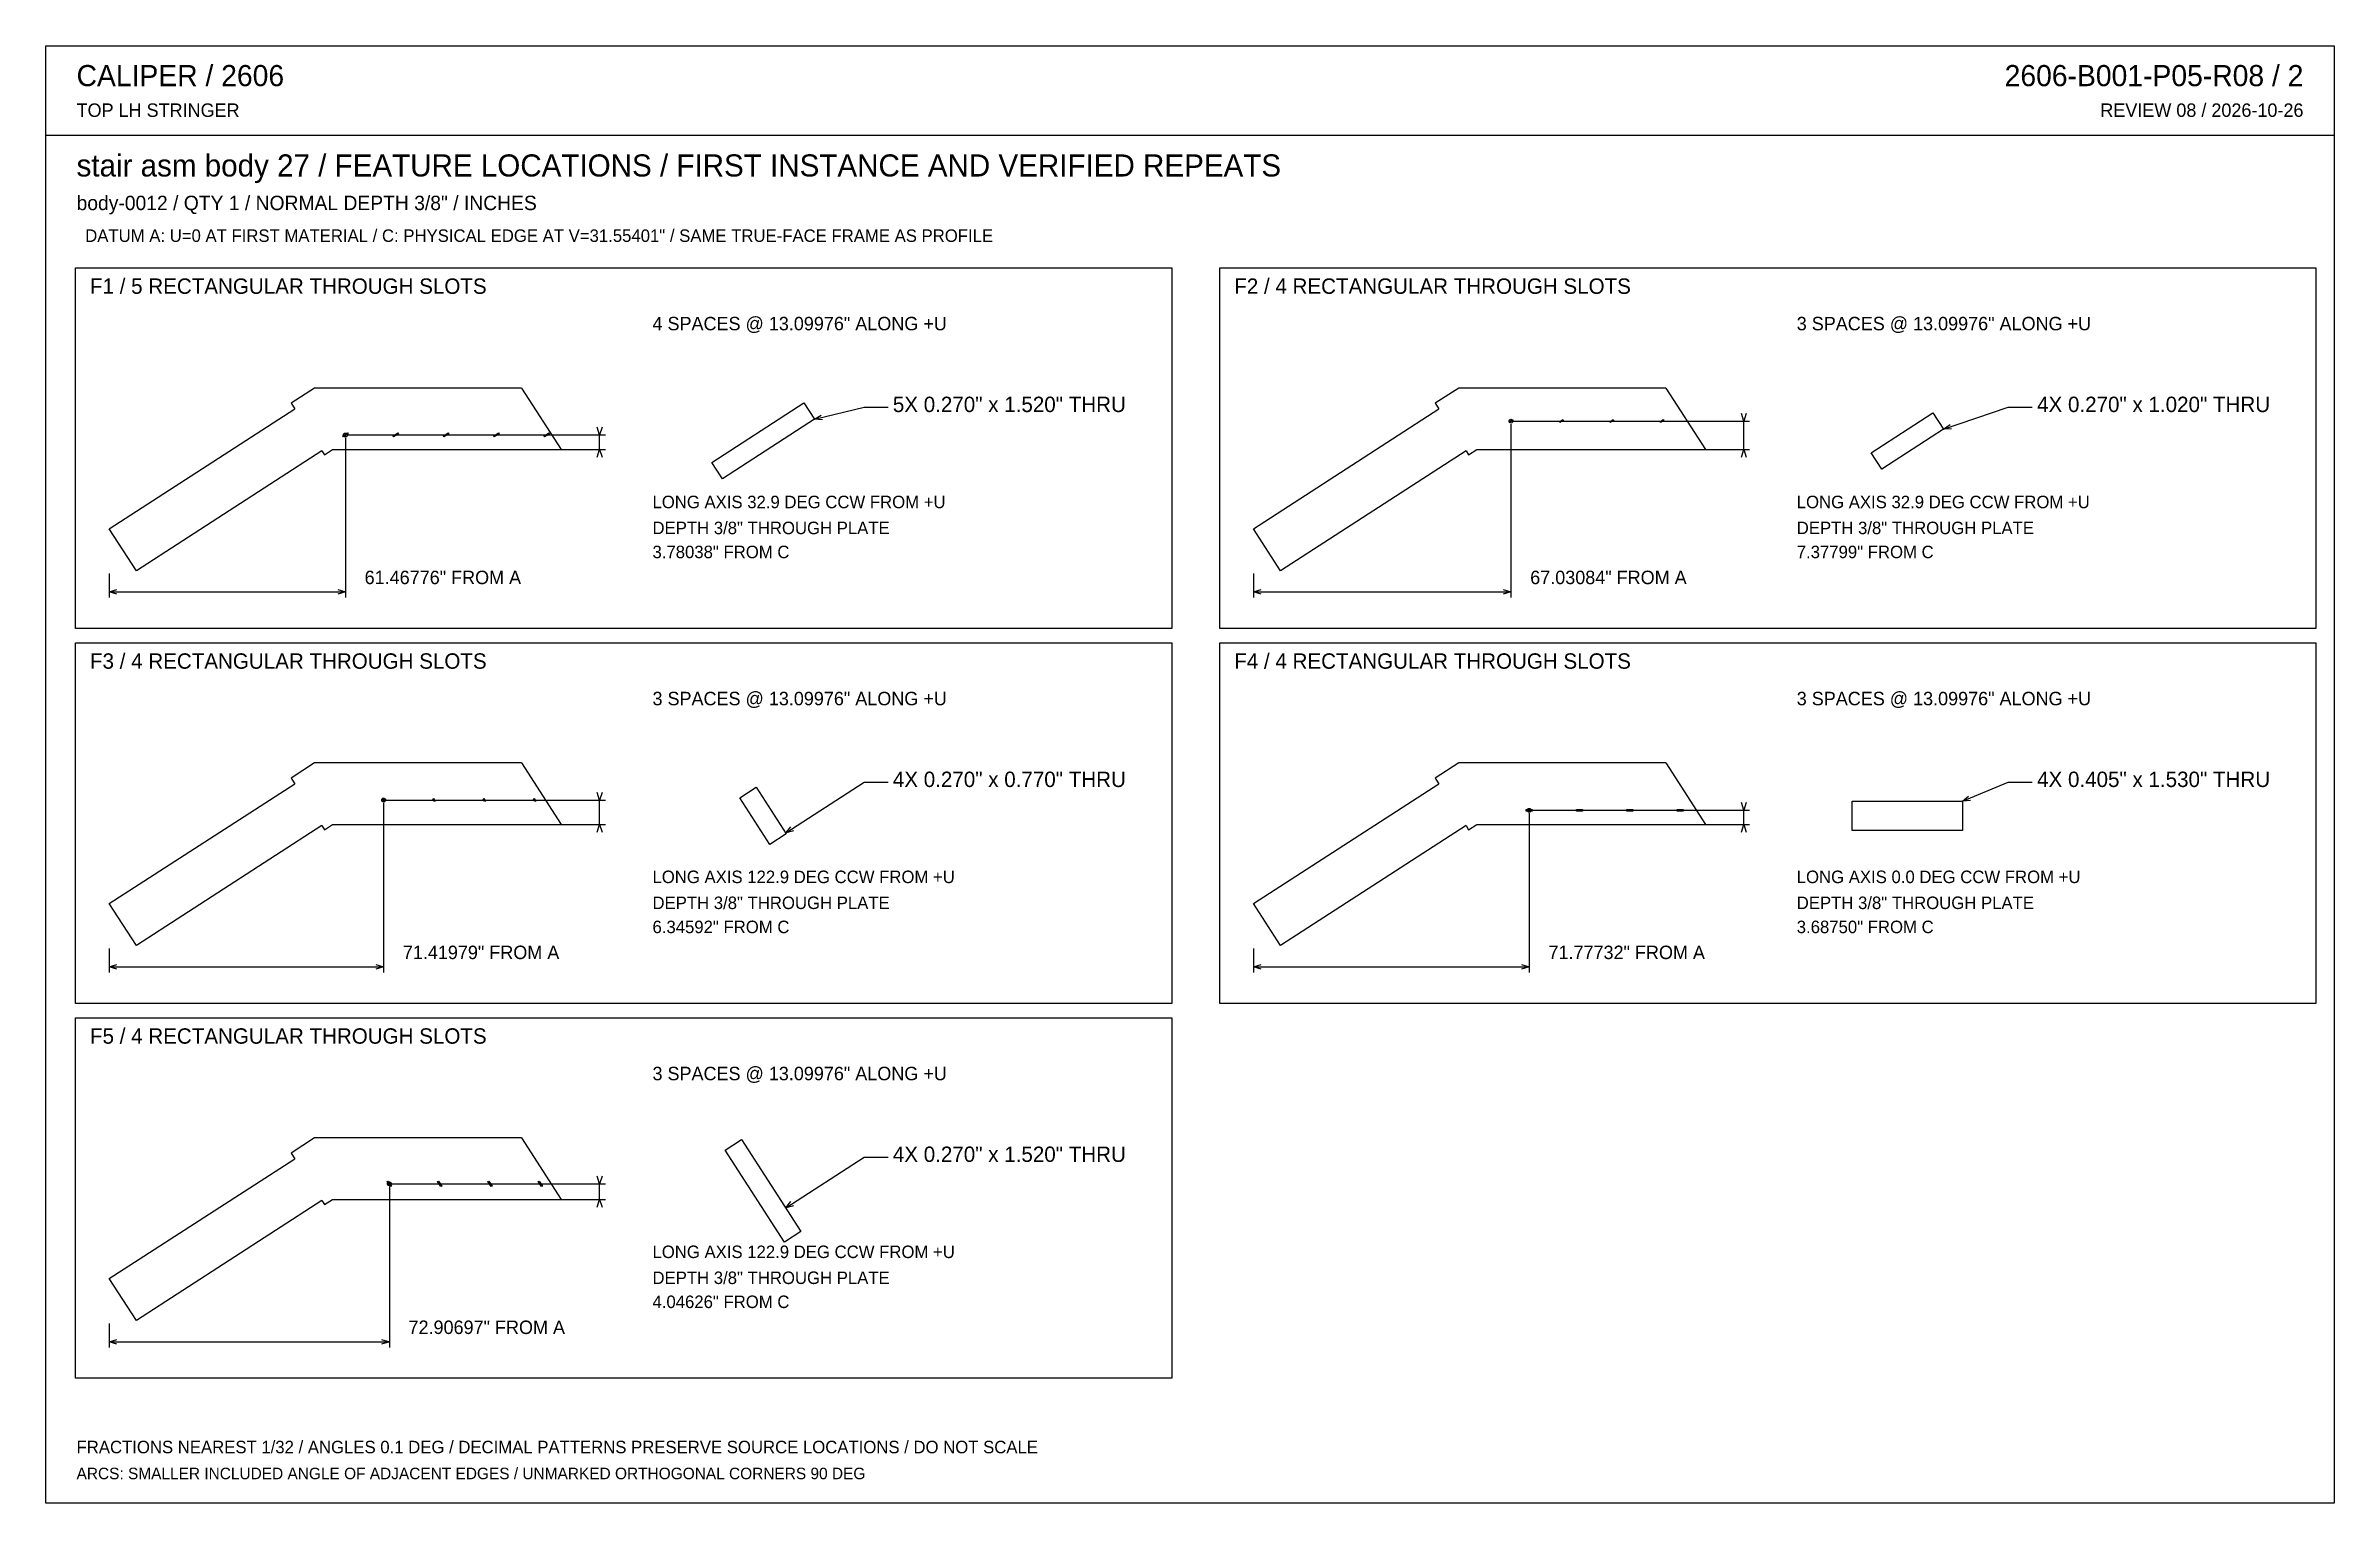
# Model space of a CAD drawing. Header units: inches. Extents: x 0.5 to 33.5, y 0.5 to 21.5.
import ezdxf
from ezdxf.enums import TextEntityAlignment as Align

# ---------------------------------------------------------------- set-up
doc = ezdxf.new("R2010")
doc.units = ezdxf.units.IN
doc.header["$MEASUREMENT"] = 0

msp = doc.modelspace()

# ---------------------------------------------------------------- linework, layer by layer
at = {"layer": 'ANNOTATION'}
for p, q in [((11.574, 16.131), (12.292, 16.306)), ((12.292, 16.306), (12.639, 16.306)), ((25, 16.105), (24.965, 16.216)), ((25.035, 16.216), (25, 16.105)), ((27.884, 15.99), (28.819, 16.306)), ((28.819, 16.306), (29.167, 16.306)), ((4.842, 15.905), (8.556, 15.905)), ((8.472, 15.905), (8.438, 16.016)), ((8.507, 16.016), (8.472, 15.905)), ((8.472, 15.695), (8.472, 15.905)), ((11.574, 16.131), (11.674, 16.191)), ((11.691, 16.124), (11.574, 16.131)), ((21.636, 16.063), (21.636, 13.556)), ((21.678, 16.105), (25.083, 16.105)), ((25, 15.695), (25, 16.105)), ((27.884, 15.99), (27.978, 16.058)), ((28, 15.992), (27.884, 15.99)), ((4.8, 15.864), (4.8, 13.556)), ((4.842, 15.695), (8.556, 15.695)), ((8.438, 15.584), (8.472, 15.695)), ((8.472, 15.695), (8.507, 15.584)), ((21.678, 15.695), (25.083, 15.695)), ((24.965, 15.584), (25, 15.695)), ((25, 15.695), (25.035, 15.584)), ((1.389, 13.903), (1.389, 13.556)), ((17.917, 13.903), (17.917, 13.556)), ((1.389, 13.639), (1.5, 13.674)), ((1.389, 13.639), (4.8, 13.639)), ((1.5, 13.604), (1.389, 13.639)), ((4.689, 13.674), (4.8, 13.639)), ((4.8, 13.639), (4.689, 13.604)), ((17.917, 13.639), (18.028, 13.674)), ((17.917, 13.639), (21.636, 13.639)), ((18.028, 13.604), (17.917, 13.639)), ((21.525, 13.674), (21.636, 13.639)), ((21.636, 13.639), (21.525, 13.604)), ((5.352, 10.589), (5.352, 8.139)), ((5.394, 10.631), (8.556, 10.631)), ((8.472, 10.631), (8.438, 10.742)), ((8.507, 10.742), (8.472, 10.631)), ((8.472, 10.279), (8.472, 10.631)), ((11.16, 10.157), (12.292, 10.889)), ((12.292, 10.889), (12.639, 10.889)), ((25, 10.483), (24.965, 10.595)), ((25.035, 10.595), (25, 10.483)), ((28.158, 10.614), (28.819, 10.889)), ((28.158, 10.614), (28.247, 10.688)), ((28.274, 10.624), (28.158, 10.614)), ((28.819, 10.889), (29.167, 10.889)), ((5.394, 10.279), (8.556, 10.279)), ((8.438, 10.168), (8.472, 10.279)), ((8.472, 10.279), (8.507, 10.168)), ((21.9, 10.442), (21.9, 8.139)), ((21.941, 10.483), (25.083, 10.483)), ((21.941, 10.279), (25.083, 10.279)), ((24.965, 10.168), (25, 10.279)), ((25, 10.279), (25, 10.483)), ((25, 10.279), (25.035, 10.168)), ((11.16, 10.157), (11.234, 10.246)), ((11.272, 10.188), (11.16, 10.157)), ((1.389, 8.486), (1.389, 8.139)), ((17.917, 8.486), (17.917, 8.139)), ((1.389, 8.222), (1.5, 8.257)), ((1.389, 8.222), (5.352, 8.222)), ((1.5, 8.188), (1.389, 8.222)), ((5.241, 8.257), (5.352, 8.222)), ((5.352, 8.222), (5.241, 8.188)), ((17.917, 8.222), (18.028, 8.257)), ((17.917, 8.222), (21.9, 8.222)), ((18.028, 8.188), (17.917, 8.222)), ((21.789, 8.257), (21.9, 8.222)), ((21.9, 8.222), (21.789, 8.188)), ((11.16, 4.74), (12.292, 5.472)), ((12.292, 5.472), (12.639, 5.472)), ((5.435, 5.045), (5.435, 2.722)), ((5.476, 5.087), (8.556, 5.087)), ((8.472, 5.087), (8.438, 5.198)), ((8.507, 5.198), (8.472, 5.087)), ((8.472, 4.862), (8.472, 5.087)), ((5.476, 4.862), (8.556, 4.862)), ((8.438, 4.751), (8.472, 4.862)), ((8.472, 4.862), (8.507, 4.751)), ((11.16, 4.74), (11.234, 4.83)), ((11.272, 4.771), (11.16, 4.74)), ((1.389, 3.069), (1.389, 2.722)), ((1.389, 2.806), (1.5, 2.84)), ((1.389, 2.806), (5.435, 2.806)), ((1.5, 2.771), (1.389, 2.806)), ((5.324, 2.84), (5.435, 2.806)), ((5.435, 2.806), (5.324, 2.771))]:
    msp.add_line(p, q, dxfattribs=at)
for centre in [(4.8, 15.905), (21.636, 16.105), (5.352, 10.631), (21.9, 10.483), (5.435, 5.087)]:
    msp.add_circle(centre, 0.0278, dxfattribs=at)
at = {"layer": 'OUTLINE'}
for p, q in [((0.472, 21.528), (33.528, 21.528)), ((0.472, 0.472), (0.472, 21.528)), ((33.528, 21.528), (33.528, 0.472)), ((0.472, 20.236), (33.528, 20.236)), ((0.903, 18.319), (16.736, 18.319)), ((0.903, 13.111), (0.903, 18.319)), ((16.736, 18.319), (16.736, 13.111)), ((17.431, 18.319), (33.264, 18.319)), ((17.431, 13.111), (17.431, 18.319)), ((33.264, 18.319), (33.264, 13.111)), ((4.354, 16.583), (4.016, 16.364)), ((7.343, 16.583), (4.354, 16.583)), ((7.343, 16.583), (7.918, 15.695)), ((20.882, 16.583), (20.543, 16.364)), ((23.871, 16.583), (20.882, 16.583)), ((23.871, 16.583), (24.445, 15.695)), ((1.389, 14.55), (4.068, 16.283)), ((4.016, 16.364), (4.068, 16.283)), ((10.092, 15.508), (11.422, 16.367)), ((11.422, 16.367), (11.574, 16.131)), ((17.917, 14.55), (20.596, 16.283)), ((20.543, 16.364), (20.596, 16.283)), ((26.839, 15.649), (27.731, 16.226)), ((27.731, 16.226), (27.884, 15.99)), ((4.76, 15.889), (4.831, 15.934)), ((4.769, 15.876), (4.76, 15.889)), ((4.839, 15.922), (4.769, 15.876)), ((4.831, 15.934), (4.839, 15.922)), ((5.487, 15.889), (5.558, 15.934)), ((5.495, 15.876), (5.487, 15.889)), ((5.566, 15.922), (5.495, 15.876)), ((5.558, 15.934), (5.566, 15.922)), ((6.214, 15.889), (6.285, 15.934)), ((6.222, 15.876), (6.214, 15.889)), ((6.293, 15.922), (6.222, 15.876)), ((6.285, 15.934), (6.293, 15.922)), ((6.941, 15.889), (7.012, 15.934)), ((6.949, 15.876), (6.941, 15.889)), ((7.02, 15.922), (6.949, 15.876)), ((7.012, 15.934), (7.02, 15.922)), ((7.668, 15.889), (7.739, 15.934)), ((7.676, 15.876), (7.668, 15.889)), ((7.747, 15.922), (7.676, 15.876)), ((7.739, 15.934), (7.747, 15.922)), ((11.574, 16.131), (10.245, 15.271)), ((21.609, 16.096), (21.656, 16.127)), ((21.617, 16.083), (21.609, 16.096)), ((21.664, 16.114), (21.617, 16.083)), ((21.656, 16.127), (21.664, 16.114)), ((22.335, 16.096), (22.383, 16.127)), ((22.344, 16.083), (22.335, 16.096)), ((22.391, 16.114), (22.344, 16.083)), ((22.383, 16.127), (22.391, 16.114)), ((23.062, 16.096), (23.11, 16.127)), ((23.071, 16.083), (23.062, 16.096)), ((23.118, 16.114), (23.071, 16.083)), ((23.11, 16.127), (23.118, 16.114)), ((23.789, 16.096), (23.837, 16.127)), ((23.797, 16.083), (23.789, 16.096)), ((23.845, 16.114), (23.797, 16.083)), ((23.837, 16.127), (23.845, 16.114)), ((27.884, 15.99), (26.991, 15.413)), ((4.46, 15.677), (1.781, 13.944)), ((4.46, 15.677), (4.498, 15.619)), ((4.498, 15.619), (4.616, 15.695)), ((4.616, 15.695), (7.918, 15.695)), ((20.988, 15.677), (18.308, 13.944)), ((20.988, 15.677), (21.025, 15.619)), ((21.025, 15.619), (21.144, 15.695)), ((21.144, 15.695), (24.445, 15.695)), ((26.991, 15.413), (26.839, 15.649)), ((10.245, 15.271), (10.092, 15.508)), ((1.781, 13.944), (1.389, 14.55)), ((18.308, 13.944), (17.917, 14.55)), ((16.736, 13.111), (0.903, 13.111)), ((0.903, 12.903), (16.736, 12.903)), ((0.903, 7.694), (0.903, 12.903)), ((16.736, 12.903), (16.736, 7.694)), ((33.264, 13.111), (17.431, 13.111)), ((17.431, 12.903), (33.264, 12.903)), ((17.431, 7.694), (17.431, 12.903)), ((33.264, 12.903), (33.264, 7.694)), ((4.354, 11.167), (4.016, 10.948)), ((4.016, 10.948), (4.068, 10.866)), ((7.343, 11.167), (4.354, 11.167)), ((7.343, 11.167), (7.918, 10.279)), ((20.882, 11.167), (20.543, 10.948)), ((20.543, 10.948), (20.596, 10.866)), ((23.871, 11.167), (20.882, 11.167)), ((23.871, 11.167), (24.445, 10.279)), ((1.389, 9.134), (4.068, 10.866)), ((5.334, 10.645), (5.347, 10.653)), ((5.357, 10.609), (5.334, 10.645)), ((5.347, 10.653), (5.37, 10.617)), ((5.37, 10.617), (5.357, 10.609)), ((6.061, 10.645), (6.074, 10.653)), ((6.084, 10.609), (6.061, 10.645)), ((6.074, 10.653), (6.097, 10.617)), ((6.097, 10.617), (6.084, 10.609)), ((6.788, 10.645), (6.801, 10.653)), ((6.811, 10.609), (6.788, 10.645)), ((6.801, 10.653), (6.824, 10.617)), ((6.824, 10.617), (6.811, 10.609)), ((7.515, 10.645), (7.528, 10.653)), ((7.538, 10.609), (7.515, 10.645)), ((7.528, 10.653), (7.551, 10.617)), ((7.551, 10.617), (7.538, 10.609)), ((10.497, 10.663), (10.734, 10.816)), ((10.933, 9.99), (10.497, 10.663)), ((10.734, 10.816), (11.169, 10.142)), ((17.917, 9.134), (20.596, 10.866)), ((26.564, 10.192), (26.564, 10.614)), ((26.564, 10.614), (28.158, 10.614)), ((28.158, 10.614), (28.158, 10.192)), ((4.46, 10.261), (1.781, 8.528)), ((4.46, 10.261), (4.498, 10.202)), ((4.498, 10.202), (4.616, 10.279)), ((4.616, 10.279), (7.918, 10.279)), ((20.988, 10.261), (18.308, 8.528)), ((20.988, 10.261), (21.025, 10.202)), ((21.025, 10.202), (21.144, 10.279)), ((21.144, 10.279), (24.445, 10.279)), ((21.857, 10.472), (21.857, 10.495)), ((21.857, 10.495), (21.942, 10.495)), ((21.942, 10.472), (21.857, 10.472)), ((21.942, 10.495), (21.942, 10.472)), ((22.584, 10.472), (22.584, 10.495)), ((22.584, 10.495), (22.669, 10.495)), ((22.669, 10.472), (22.584, 10.472)), ((22.669, 10.495), (22.669, 10.472)), ((23.311, 10.472), (23.311, 10.495)), ((23.311, 10.495), (23.396, 10.495)), ((23.396, 10.472), (23.311, 10.472)), ((23.396, 10.495), (23.396, 10.472)), ((24.038, 10.472), (24.038, 10.495)), ((24.038, 10.495), (24.123, 10.495)), ((24.123, 10.472), (24.038, 10.472)), ((24.123, 10.495), (24.123, 10.472)), ((11.169, 10.142), (10.933, 9.99)), ((28.158, 10.192), (26.564, 10.192)), ((1.781, 8.528), (1.389, 9.134)), ((18.308, 8.528), (17.917, 9.134)), ((16.736, 7.694), (0.903, 7.694)), ((33.264, 7.694), (17.431, 7.694)), ((0.903, 7.486), (16.736, 7.486)), ((0.903, 2.278), (0.903, 7.486)), ((16.736, 7.486), (16.736, 2.278)), ((4.354, 5.75), (4.016, 5.531)), ((7.343, 5.75), (4.354, 5.75)), ((7.343, 5.75), (7.918, 4.862)), ((10.285, 5.575), (10.522, 5.727)), ((10.522, 5.727), (11.381, 4.398)), ((1.389, 3.717), (4.068, 5.45)), ((4.016, 5.531), (4.068, 5.45)), ((11.145, 4.245), (10.285, 5.575)), ((5.405, 5.118), (5.418, 5.126)), ((5.451, 5.047), (5.405, 5.118)), ((5.418, 5.126), (5.464, 5.055)), ((5.464, 5.055), (5.451, 5.047)), ((6.132, 5.118), (6.145, 5.126)), ((6.178, 5.047), (6.132, 5.118)), ((6.145, 5.126), (6.191, 5.055)), ((6.191, 5.055), (6.178, 5.047)), ((6.859, 5.118), (6.872, 5.126)), ((6.905, 5.047), (6.859, 5.118)), ((6.872, 5.126), (6.918, 5.055)), ((6.918, 5.055), (6.905, 5.047)), ((7.586, 5.118), (7.599, 5.126)), ((7.632, 5.047), (7.586, 5.118)), ((7.599, 5.126), (7.645, 5.055)), ((7.645, 5.055), (7.632, 5.047)), ((4.46, 4.844), (1.781, 3.111)), ((4.46, 4.844), (4.498, 4.786)), ((4.498, 4.786), (4.616, 4.862)), ((4.616, 4.862), (7.918, 4.862)), ((11.381, 4.398), (11.145, 4.245)), ((1.781, 3.111), (1.389, 3.717)), ((16.736, 2.278), (0.903, 2.278)), ((33.528, 0.472), (0.472, 0.472))]:
    msp.add_line(p, q, dxfattribs=at)

# ---------------------------------------------------------------- texts
at = {"layer": 'ANNOTATION'}
for s, height, p in [('CALIPER / 2606', 0.30556, (0.917, 20.944)), ('TOP LH STRINGER', 0.19444, (0.917, 20.5)), ('stair asm body 27 / FEATURE LOCATIONS / FIRST INSTANCE AND VERIFIED REPEATS', 0.31944, (0.917, 19.639)), ('body-0012 / QTY 1 / NORMAL DEPTH 3/8" / INCHES', 0.20833, (0.917, 19.153)), ('DATUM A: U=0 AT FIRST MATERIAL / C: PHYSICAL EDGE AT V=31.55401" / SAME TRUE-FACE FRAME AS PROFILE', 0.18056, (1.042, 18.694)), ('F1 / 5 RECTANGULAR THROUGH SLOTS', 0.22222, (1.111, 17.944)), ('F2 / 4 RECTANGULAR THROUGH SLOTS', 0.22222, (17.639, 17.944)), ('4 SPACES @ 13.09976" ALONG +U', 0.19444, (9.236, 17.417)), ('3 SPACES @ 13.09976" ALONG +U', 0.19444, (25.764, 17.417)), ('5X 0.270" x 1.520" THRU', 0.22222, (12.708, 16.236)), ('4X 0.270" x 1.020" THRU', 0.22222, (29.236, 16.236)), ('LONG AXIS 32.9 DEG CCW FROM +U', 0.18056, (9.236, 14.847)), ('LONG AXIS 32.9 DEG CCW FROM +U', 0.18056, (25.764, 14.847)), ('DEPTH 3/8" THROUGH PLATE', 0.18056, (9.236, 14.472)), ('DEPTH 3/8" THROUGH PLATE', 0.18056, (25.764, 14.472)), ('3.78038" FROM C', 0.18056, (9.236, 14.125)), ('7.37799" FROM C', 0.18056, (25.764, 14.125)), ('61.46776" FROM A', 0.19444, (5.078, 13.75)), ('67.03084" FROM A', 0.19444, (21.914, 13.75)), ('F3 / 4 RECTANGULAR THROUGH SLOTS', 0.22222, (1.111, 12.528)), ('F4 / 4 RECTANGULAR THROUGH SLOTS', 0.22222, (17.639, 12.528)), ('3 SPACES @ 13.09976" ALONG +U', 0.19444, (9.236, 12)), ('3 SPACES @ 13.09976" ALONG +U', 0.19444, (25.764, 12)), ('4X 0.270" x 0.770" THRU', 0.22222, (12.708, 10.819)), ('4X 0.405" x 1.530" THRU', 0.22222, (29.236, 10.819)), ('LONG AXIS 122.9 DEG CCW FROM +U', 0.18056, (9.236, 9.431)), ('LONG AXIS 0.0 DEG CCW FROM +U', 0.18056, (25.764, 9.431)), ('DEPTH 3/8" THROUGH PLATE', 0.18056, (9.236, 9.056)), ('DEPTH 3/8" THROUGH PLATE', 0.18056, (25.764, 9.056)), ('6.34592" FROM C', 0.18056, (9.236, 8.708)), ('3.68750" FROM C', 0.18056, (25.764, 8.708)), ('71.41979" FROM A', 0.19444, (5.63, 8.333)), ('71.77732" FROM A', 0.19444, (22.178, 8.333)), ('F5 / 4 RECTANGULAR THROUGH SLOTS', 0.22222, (1.111, 7.111)), ('3 SPACES @ 13.09976" ALONG +U', 0.19444, (9.236, 6.583)), ('4X 0.270" x 1.520" THRU', 0.22222, (12.708, 5.403)), ('LONG AXIS 122.9 DEG CCW FROM +U', 0.18056, (9.236, 4.014)), ('DEPTH 3/8" THROUGH PLATE', 0.18056, (9.236, 3.639)), ('4.04626" FROM C', 0.18056, (9.236, 3.292)), ('72.90697" FROM A', 0.19444, (5.712, 2.917)), ('FRACTIONS NEAREST 1/32 / ANGLES 0.1 DEG / DECIMAL PATTERNS PRESERVE SOURCE LOCATIONS / DO NOT SCALE', 0.18056, (0.917, 1.194)), ('ARCS: SMALLER INCLUDED ANGLE OF ADJACENT EDGES / UNMARKED ORTHOGONAL CORNERS 90 DEG', 0.16667, (0.917, 0.819))]:
    msp.add_text(s, height=height, dxfattribs=at).set_placement(p)
for s, height, p in [('2606-B001-P05-R08 / 2', 0.30556, (33.083, 20.944)), ('REVIEW 08 / 2026-10-26', 0.19444, (33.083, 20.5))]:
    msp.add_text(s, height=height, dxfattribs=at).set_placement(p, align=Align.RIGHT)

doc.saveas('drawing.dxf')
